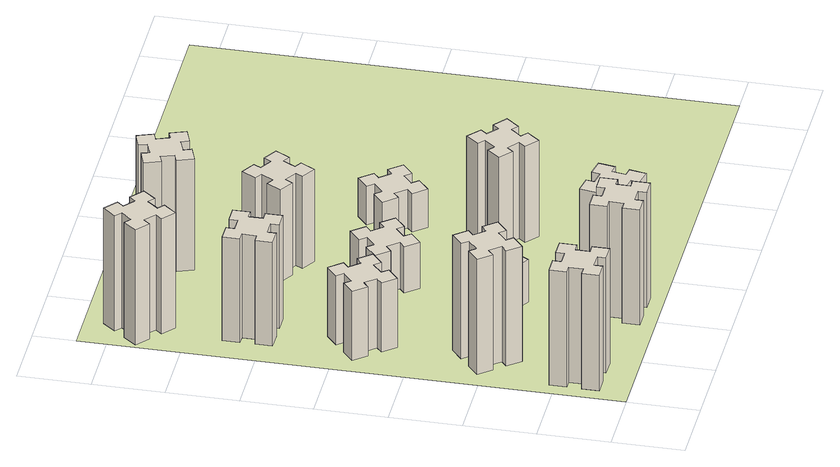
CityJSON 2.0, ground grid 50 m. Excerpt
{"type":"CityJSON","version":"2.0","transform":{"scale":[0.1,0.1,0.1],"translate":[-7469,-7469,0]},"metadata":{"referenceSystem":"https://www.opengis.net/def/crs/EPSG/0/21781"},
"CityObjects":{
"building1":{"type":"Building","attributes":{"class":"1000","function":"1000","usage":"1000","yearOfConstruction":2016,"roofType":"1000","measuredHeight":90,"storeysAboveGround":30,"storeysBelowGround":0},"geometry":[{"type":"Solid","lod":"1","boundaries":[[[[0,1,2,3,4,5,6,7,8,9,10,11,12,13,14,15,16,17,18,19]],[[17,16,20,21]],[[16,15,22,20]],[[15,14,23,22]],[[14,13,24,23]],[[13,12,25,24]],[[12,11,26,25]],[[11,10,27,26]],[[10,9,28,27]],[[9,8,29,28]],[[8,7,30,29]],[[7,6,31,30]],[[6,5,32,31]],[[5,4,33,32]],[[4,3,34,33]],[[3,2,35,34]],[[2,1,36,35]],[[1,0,37,36]],[[0,19,38,37]],[[19,18,39,38]],[[18,17,21,39]],[[24,25,26,27,28,29,30,31,32,33,34,35,36,37,38,39,21,20,22,23]]]]}]},
"building2":{"type":"Building","attributes":{"class":"1000","function":"1000","usage":"1000","yearOfConstruction":2016,"roofType":"1000","measuredHeight":90,"storeysAboveGround":30,"storeysBelowGround":0},"geometry":[{"type":"Solid","lod":"1","boundaries":[[[[40,41,42,43,44,45,46,47,48,49,50,51,52,53,54,55,56,57,58,59]],[[57,56,60,61]],[[56,55,62,60]],[[55,54,63,62]],[[54,53,64,63]],[[53,52,65,64]],[[52,51,66,65]],[[51,50,67,66]],[[50,49,68,67]],[[49,48,69,68]],[[48,47,70,69]],[[47,46,71,70]],[[46,45,72,71]],[[45,44,73,72]],[[44,43,74,73]],[[43,42,75,74]],[[42,41,76,75]],[[41,40,77,76]],[[40,59,78,77]],[[59,58,79,78]],[[58,57,61,79]],[[64,65,66,67,68,69,70,71,72,73,74,75,76,77,78,79,61,60,62,63]]]]}]},
"building3":{"type":"Building","attributes":{"class":"1000","function":"1000","usage":"1000","yearOfConstruction":2016,"roofType":"1000","measuredHeight":54,"storeysAboveGround":30,"storeysBelowGround":0},"geometry":[{"type":"Solid","lod":"1","boundaries":[[[[80,81,82,83,84,85,86,87,88,89,90,91,92,93,94,95,96,97,98,99]],[[97,96,100,101]],[[96,95,102,100]],[[95,94,103,102]],[[94,93,104,103]],[[93,92,105,104]],[[92,91,106,105]],[[91,90,107,106]],[[90,89,108,107]],[[89,88,109,108]],[[88,87,110,109]],[[87,86,111,110]],[[86,85,112,111]],[[85,84,113,112]],[[84,83,114,113]],[[83,82,115,114]],[[82,81,116,115]],[[81,80,117,116]],[[80,99,118,117]],[[99,98,119,118]],[[98,97,101,119]],[[104,105,106,107,108,109,110,111,112,113,114,115,116,117,118,119,101,100,102,103]]]]}]},
"building4":{"type":"Building","attributes":{"class":"1000","function":"1000","usage":"1000","yearOfConstruction":2016,"roofType":"1000","measuredHeight":81,"storeysAboveGround":30,"storeysBelowGround":0},"geometry":[{"type":"Solid","lod":"1","boundaries":[[[[120,121,122,123,124,125,126,127,128,129,130,131,132,133,134,135,136,137,138,139]],[[137,136,140,141]],[[136,135,142,140]],[[135,134,143,142]],[[134,133,144,143]],[[133,132,145,144]],[[132,131,146,145]],[[131,130,147,146]],[[130,129,148,147]],[[129,128,149,148]],[[128,127,150,149]],[[127,126,151,150]],[[126,125,152,151]],[[125,124,153,152]],[[124,123,154,153]],[[123,122,155,154]],[[122,121,156,155]],[[121,120,157,156]],[[120,139,158,157]],[[139,138,159,158]],[[138,137,141,159]],[[144,145,146,147,148,149,150,151,152,153,154,155,156,157,158,159,141,140,142,143]]]]}]},
"building5":{"type":"Building","attributes":{"class":"1000","function":"1000","usage":"1000","yearOfConstruction":2016,"roofType":"1000","measuredHeight":90,"storeysAboveGround":30,"storeysBelowGround":0},"geometry":[{"type":"Solid","lod":"1","boundaries":[[[[160,161,162,163,164,165,166,167,168,169,170,171,172,173,174,175,176,177,178,179]],[[177,176,180,181]],[[176,175,182,180]],[[175,174,183,182]],[[174,173,184,183]],[[173,172,185,184]],[[172,171,186,185]],[[171,170,187,186]],[[170,169,188,187]],[[169,168,189,188]],[[168,167,190,189]],[[167,166,191,190]],[[166,165,192,191]],[[165,164,193,192]],[[164,163,194,193]],[[163,162,195,194]],[[162,161,196,195]],[[161,160,197,196]],[[160,179,198,197]],[[179,178,199,198]],[[178,177,181,199]],[[184,185,186,187,188,189,190,191,192,193,194,195,196,197,198,199,181,180,182,183]]]]}]},
"building6":{"type":"Building","attributes":{"class":"1000","function":"1000","usage":"1000","yearOfConstruction":2016,"roofType":"1000","measuredHeight":90,"storeysAboveGround":30,"storeysBelowGround":0},"geometry":[{"type":"Solid","lod":"1","boundaries":[[[[200,201,202,203,204,205,206,207,208,209,210,211,212,213,214,215,216,217,218,219]],[[217,216,220,221]],[[216,215,222,220]],[[215,214,223,222]],[[214,213,224,223]],[[213,212,225,224]],[[212,211,226,225]],[[211,210,227,226]],[[210,209,228,227]],[[209,208,229,228]],[[208,207,230,229]],[[207,206,231,230]],[[206,205,232,231]],[[205,204,233,232]],[[204,203,234,233]],[[203,202,235,234]],[[202,201,236,235]],[[201,200,237,236]],[[200,219,238,237]],[[219,218,239,238]],[[218,217,221,239]],[[224,225,226,227,228,229,230,231,232,233,234,235,236,237,238,239,221,220,222,223]]]]}]},
"building7":{"type":"Building","attributes":{"class":"1000","function":"1000","usage":"1000","yearOfConstruction":2016,"roofType":"1000","measuredHeight":33,"storeysAboveGround":30,"storeysBelowGround":0},"geometry":[{"type":"Solid","lod":"1","boundaries":[[[[240,241,242,243,244,245,246,247,248,249,250,251,252,253,254,255,256,257,258,259]],[[257,256,260,261]],[[256,255,262,260]],[[255,254,263,262]],[[254,253,264,263]],[[253,252,265,264]],[[252,251,266,265]],[[251,250,267,266]],[[250,249,268,267]],[[249,248,269,268]],[[248,247,270,269]],[[247,246,271,270]],[[246,245,272,271]],[[245,244,273,272]],[[244,243,274,273]],[[243,242,275,274]],[[242,241,276,275]],[[241,240,277,276]],[[240,259,278,277]],[[259,258,279,278]],[[258,257,261,279]],[[264,265,266,267,268,269,270,271,272,273,274,275,276,277,278,279,261,260,262,263]]]]}]},
"building8":{"type":"Building","attributes":{"class":"1000","function":"1000","usage":"1000","yearOfConstruction":2016,"roofType":"1000","measuredHeight":36,"storeysAboveGround":30,"storeysBelowGround":0},"geometry":[{"type":"Solid","lod":"1","boundaries":[[[[280,281,282,283,284,285,286,287,288,289,290,291,292,293,294,295,296,297,298,299]],[[297,296,300,301]],[[296,295,302,300]],[[295,294,303,302]],[[294,293,304,303]],[[293,292,305,304]],[[292,291,306,305]],[[291,290,307,306]],[[290,289,308,307]],[[289,288,309,308]],[[288,287,310,309]],[[287,286,311,310]],[[286,285,312,311]],[[285,284,313,312]],[[284,283,314,313]],[[283,282,315,314]],[[282,281,316,315]],[[281,280,317,316]],[[280,299,318,317]],[[299,298,319,318]],[[298,297,301,319]],[[304,305,306,307,308,309,310,311,312,313,314,315,316,317,318,319,301,300,302,303]]]]}]},
"building9":{"type":"Building","attributes":{"class":"1000","function":"1000","usage":"1000","yearOfConstruction":2016,"roofType":"1000","measuredHeight":72,"storeysAboveGround":30,"storeysBelowGround":0},"geometry":[{"type":"Solid","lod":"1","boundaries":[[[[320,321,322,323,324,325,326,327,328,329,330,331,332,333,334,335,336,337,338,339]],[[337,336,340,341]],[[336,335,342,340]],[[335,334,343,342]],[[334,333,344,343]],[[333,332,345,344]],[[332,331,346,345]],[[331,330,347,346]],[[330,329,348,347]],[[329,328,349,348]],[[328,327,350,349]],[[327,326,351,350]],[[326,325,352,351]],[[325,324,353,352]],[[324,323,354,353]],[[323,322,355,354]],[[322,321,356,355]],[[321,320,357,356]],[[320,339,358,357]],[[339,338,359,358]],[[338,337,341,359]],[[344,345,346,347,348,349,350,351,352,353,354,355,356,357,358,359,341,340,342,343]]]]}]},
"building10":{"type":"Building","attributes":{"class":"1000","function":"1000","usage":"1000","yearOfConstruction":2016,"roofType":"1000","measuredHeight":51,"storeysAboveGround":30,"storeysBelowGround":0},"geometry":[{"type":"Solid","lod":"1","boundaries":[[[[360,361,362,363,364,365,366,367,368,369,370,371,372,373,374,375,376,377,378,379]],[[377,376,380,381]],[[376,375,382,380]],[[375,374,383,382]],[[374,373,384,383]],[[373,372,385,384]],[[372,371,386,385]],[[371,370,387,386]],[[370,369,388,387]],[[369,368,389,388]],[[368,367,390,389]],[[367,366,391,390]],[[366,365,392,391]],[[365,364,393,392]],[[364,363,394,393]],[[363,362,395,394]],[[362,361,396,395]],[[361,360,397,396]],[[360,379,398,397]],[[379,378,399,398]],[[378,377,381,399]],[[384,385,386,387,388,389,390,391,392,393,394,395,396,397,398,399,381,380,382,383]]]]}]},
"building11":{"type":"Building","attributes":{"class":"1000","function":"1000","usage":"1000","yearOfConstruction":2016,"roofType":"1000","measuredHeight":87,"storeysAboveGround":30,"storeysBelowGround":0},"geometry":[{"type":"Solid","lod":"1","boundaries":[[[[400,401,402,403,404,405,406,407,408,409,410,411,412,413,414,415,416,417,418,419]],[[417,416,420,421]],[[416,415,422,420]],[[415,414,423,422]],[[414,413,424,423]],[[413,412,425,424]],[[412,411,426,425]],[[411,410,427,426]],[[410,409,428,427]],[[409,408,429,428]],[[408,407,430,429]],[[407,406,431,430]],[[406,405,432,431]],[[405,404,433,432]],[[404,403,434,433]],[[403,402,435,434]],[[402,401,436,435]],[[401,400,437,436]],[[400,419,438,437]],[[419,418,439,438]],[[418,417,421,439]],[[424,425,426,427,428,429,430,431,432,433,434,435,436,437,438,439,421,420,422,423]]]]}]},
"building12":{"type":"Building","attributes":{"class":"1000","function":"1000","usage":"1000","yearOfConstruction":2016,"roofType":"1000","measuredHeight":75,"storeysAboveGround":30,"storeysBelowGround":0},"geometry":[{"type":"Solid","lod":"1","boundaries":[[[[440,441,442,443,444,445,446,447,448,449,450,451,452,453,454,455,456,457,458,459]],[[457,456,460,461]],[[456,455,462,460]],[[455,454,463,462]],[[454,453,464,463]],[[453,452,465,464]],[[452,451,466,465]],[[451,450,467,466]],[[450,449,468,467]],[[449,448,469,468]],[[448,447,470,469]],[[447,446,471,470]],[[446,445,472,471]],[[445,444,473,472]],[[444,443,474,473]],[[443,442,475,474]],[[442,441,476,475]],[[441,440,477,476]],[[440,459,478,477]],[[459,458,479,478]],[[458,457,461,479]],[[464,465,466,467,468,469,470,471,472,473,474,475,476,477,478,479,461,460,462,463]]]]}]},
"building13":{"type":"Building","attributes":{"class":"1000","function":"1000","usage":"1000","yearOfConstruction":2016,"roofType":"1000","measuredHeight":30,"storeysAboveGround":30,"storeysBelowGround":0},"geometry":[{"type":"Solid","lod":"1","boundaries":[[[[480,481,482,483,484,485,486,487,488,489,490,491,492,493,494,495,496,497,498,499]],[[497,496,500,501]],[[496,495,502,500]],[[495,494,503,502]],[[494,493,504,503]],[[493,492,505,504]],[[492,491,506,505]],[[491,490,507,506]],[[490,489,508,507]],[[489,488,509,508]],[[488,487,510,509]],[[487,486,511,510]],[[486,485,512,511]],[[485,484,513,512]],[[484,483,514,513]],[[483,482,515,514]],[[482,481,516,515]],[[481,480,517,516]],[[480,499,518,517]],[[499,498,519,518]],[[498,497,501,519]],[[504,505,506,507,508,509,510,511,512,513,514,515,516,517,518,519,501,500,502,503]]]]}]},
"landuse1":{"type":"LandUse","attributes":{"name":"plot1","function":"1010"},"geometry":[{"type":"MultiSurface","lod":"1","boundaries":[[[520,521,522,523]]]}]}
},
"vertices":[
[165,425,0],[165,325,0],[105,325,0],[105,205,0],[225,205,0],[225,265,0],[325,265,0],[325,205,0],[445,205,0],[445,325,0],[385,325,0],[385,425,0],[445,425,0],[445,545,0],[325,545,0],[325,485,0],[225,485,0],[225,545,0],[105,545,0],[105,425,0],[225,485,900],[225,545,900],[325,485,900],[325,545,900],[445,545,900],[445,425,900],[385,425,900],[385,325,900],[445,325,900],[445,205,900],[325,205,900],[325,265,900],[225,265,900],[225,205,900],[105,205,900],[105,325,900],[165,325,900],[165,425,900],[105,425,900],[105,545,900],
[492,1048,0],[427,1124,0],[473,1163,0],[396,1255,0],[304,1178,0],[343,1132,0],[266,1067,0],[228,1113,0],[136,1036,0],[213,944,0],[259,983,0],[323,906,0],[277,868,0],[354,776,0],[446,853,0],[408,899,0],[484,963,0],[523,917,0],[615,994,0],[538,1086,0],[484,963,900],[523,917,900],[408,899,900],[446,853,900],[354,776,900],[277,868,900],[323,906,900],[259,983,900],[213,944,900],[136,1036,900],[228,1113,900],[266,1067,900],[343,1132,900],[304,1178,900],[396,1255,900],[473,1163,900],[427,1124,900],[492,1048,900],[538,1086,900],[615,994,900],
[492,1888,0],[427,1964,0],[473,2003,0],[396,2095,0],[304,2018,0],[343,1972,0],[266,1907,0],[228,1953,0],[136,1876,0],[213,1784,0],[259,1823,0],[323,1746,0],[277,1708,0],[354,1616,0],[446,1693,0],[408,1739,0],[484,1803,0],[523,1757,0],[615,1834,0],[538,1926,0],[484,1803,540],[523,1757,540],[408,1739,540],[446,1693,540],[354,1616,540],[277,1708,540],[323,1746,540],[259,1823,540],[213,1784,540],[136,1876,540],[228,1953,540],[266,1907,540],[343,1972,540],[304,2018,540],[396,2095,540],[473,2003,540],[427,1964,540],[492,1888,540],[538,1926,540],[615,1834,540],
[485,2545,0],[485,2645,0],[545,2645,0],[545,2765,0],[425,2765,0],[425,2705,0],[325,2705,0],[325,2765,0],[205,2765,0],[205,2645,0],[265,2645,0],[265,2545,0],[205,2545,0],[205,2425,0],[325,2425,0],[325,2485,0],[425,2485,0],[425,2425,0],[545,2425,0],[545,2545,0],[425,2485,810],[425,2425,810],[325,2485,810],[325,2425,810],[205,2425,810],[205,2545,810],[265,2545,810],[265,2645,810],[205,2645,810],[205,2765,810],[325,2765,810],[325,2705,810],[425,2705,810],[425,2765,810],[545,2765,810],[545,2645,810],[485,2645,810],[485,2545,810],[545,2545,810],[545,2425,810],
[1225,225,0],[1225,325,0],[1285,325,0],[1285,445,0],[1165,445,0],[1165,385,0],[1065,385,0],[1065,445,0],[945,445,0],[945,325,0],[1005,325,0],[1005,225,0],[945,225,0],[945,105,0],[1065,105,0],[1065,165,0],[1165,165,0],[1165,105,0],[1285,105,0],[1285,225,0],[1165,165,900],[1165,105,900],[1065,165,900],[1065,105,900],[945,105,900],[945,225,900],[1005,225,900],[1005,325,900],[945,325,900],[945,445,900],[1065,445,900],[1065,385,900],[1165,385,900],[1165,445,900],[1285,445,900],[1285,325,900],[1225,325,900],[1225,225,900],[1285,225,900],[1285,105,900],
[384,3387,0],[308,3452,0],[346,3498,0],[254,3575,0],[177,3483,0],[223,3444,0],[159,3368,0],[113,3406,0],[36,3314,0],[128,3237,0],[166,3283,0],[243,3219,0],[204,3173,0],[296,3096,0],[373,3188,0],[327,3226,0],[392,3303,0],[438,3264,0],[515,3356,0],[423,3433,0],[392,3303,900],[438,3264,900],[327,3226,900],[373,3188,900],[296,3096,900],[204,3173,900],[243,3219,900],[166,3283,900],[128,3237,900],[36,3314,900],[113,3406,900],[159,3368,900],[223,3444,900],[177,3483,900],[254,3575,900],[346,3498,900],[308,3452,900],[384,3387,900],[423,3433,900],[515,3356,900],
[1086,1017,0],[1136,1104,0],[1188,1074,0],[1248,1178,0],[1144,1238,0],[1114,1186,0],[1027,1236,0],[1057,1288,0],[953,1348,0],[893,1244,0],[945,1214,0],[895,1127,0],[843,1157,0],[783,1053,0],[887,993,0],[917,1045,0],[1004,995,0],[974,943,0],[1078,883,0],[1138,987,0],[1004,995,330],[974,943,330],[917,1045,330],[887,993,330],[783,1053,330],[843,1157,330],[895,1127,330],[945,1214,330],[893,1244,330],[953,1348,330],[1057,1288,330],[1027,1236,330],[1114,1186,330],[1144,1238,330],[1248,1178,330],[1188,1074,330],[1136,1104,330],[1086,1017,330],[1138,987,330],[1078,883,330],
[1083,1972,0],[1006,1907,0],[968,1953,0],[876,1876,0],[953,1784,0],[999,1823,0],[1063,1746,0],[1017,1708,0],[1094,1616,0],[1186,1693,0],[1148,1739,0],[1224,1803,0],[1263,1757,0],[1355,1834,0],[1278,1926,0],[1232,1888,0],[1167,1964,0],[1213,2003,0],[1136,2095,0],[1044,2018,0],[1167,1964,360],[1213,2003,360],[1232,1888,360],[1278,1926,360],[1355,1834,360],[1263,1757,360],[1224,1803,360],[1148,1739,360],[1186,1693,360],[1094,1616,360],[1017,1708,360],[1063,1746,360],[999,1823,360],[953,1784,360],[876,1876,360],[968,1953,360],[1006,1907,360],[1083,1972,360],[1044,2018,360],[1136,2095,360],
[1314,2666,0],[1227,2716,0],[1257,2768,0],[1153,2828,0],[1093,2724,0],[1145,2694,0],[1095,2607,0],[1043,2637,0],[983,2533,0],[1087,2473,0],[1117,2525,0],[1204,2475,0],[1174,2423,0],[1278,2363,0],[1338,2467,0],[1286,2497,0],[1336,2584,0],[1388,2554,0],[1448,2658,0],[1344,2718,0],[1336,2584,720],[1388,2554,720],[1286,2497,720],[1338,2467,720],[1278,2363,720],[1174,2423,720],[1204,2475,720],[1117,2525,720],[1087,2473,720],[983,2533,720],[1043,2637,720],[1095,2607,720],[1145,2694,720],[1093,2724,720],[1153,2828,720],[1257,2768,720],[1227,2716,720],[1314,2666,720],[1344,2718,720],[1448,2658,720],
[1756,544,0],[1738,445,0],[1679,456,0],[1658,337,0],[1777,317,0],[1787,376,0],[1885,358,0],[1875,299,0],[1993,278,0],[2014,397,0],[1955,407,0],[1972,505,0],[2031,495,0],[2052,613,0],[1934,634,0],[1924,575,0],[1825,592,0],[1836,651,0],[1717,672,0],[1697,554,0],[1825,592,510],[1836,651,510],[1924,575,510],[1934,634,510],[2052,613,510],[2031,495,510],[1972,505,510],[1955,407,510],[2014,397,510],[1993,278,510],[1875,299,510],[1885,358,510],[1787,376,510],[1777,317,510],[1658,337,510],[1679,456,510],[1738,445,510],[1756,544,510],[1697,554,510],[1717,672,510],
[1125,3456,0],[1031,3422,0],[1010,3478,0],[897,3437,0],[939,3324,0],[995,3345,0],[1029,3251,0],[973,3230,0],[1014,3117,0],[1127,3159,0],[1106,3215,0],[1200,3249,0],[1220,3193,0],[1333,3234,0],[1292,3347,0],[1236,3326,0],[1202,3420,0],[1258,3440,0],[1217,3553,0],[1104,3512,0],[1202,3420,870],[1258,3440,870],[1236,3326,870],[1292,3347,870],[1333,3234,870],[1220,3193,870],[1200,3249,870],[1106,3215,870],[1127,3159,870],[1014,3117,870],[973,3230,870],[1029,3251,870],[995,3345,870],[939,3324,870],[897,3437,870],[1010,3478,870],[1031,3422,870],[1125,3456,870],[1104,3512,870],[1217,3553,870],
[1803,1324,0],[1739,1248,0],[1693,1286,0],[1616,1194,0],[1708,1117,0],[1746,1163,0],[1823,1099,0],[1784,1053,0],[1876,976,0],[1953,1068,0],[1907,1106,0],[1972,1183,0],[2018,1144,0],[2095,1236,0],[2003,1313,0],[1964,1267,0],[1888,1332,0],[1926,1378,0],[1834,1455,0],[1757,1363,0],[1888,1332,750],[1926,1378,750],[1964,1267,750],[2003,1313,750],[2095,1236,750],[2018,1144,750],[1972,1183,750],[1907,1106,750],[1953,1068,750],[1876,976,750],[1784,1053,750],[1823,1099,750],[1746,1163,750],[1708,1117,750],[1616,1194,750],[1693,1286,750],[1739,1248,750],[1803,1324,750],[1757,1363,750],[1834,1455,750],
[1972,1988,0],[1907,2064,0],[1953,2103,0],[1876,2195,0],[1784,2118,0],[1823,2072,0],[1746,2007,0],[1708,2053,0],[1616,1976,0],[1693,1884,0],[1739,1923,0],[1803,1846,0],[1757,1808,0],[1834,1716,0],[1926,1793,0],[1888,1839,0],[1964,1903,0],[2003,1857,0],[2095,1934,0],[2018,2026,0],[1964,1903,300],[2003,1857,300],[1888,1839,300],[1926,1793,300],[1834,1716,300],[1757,1808,300],[1803,1846,300],[1739,1923,300],[1693,1884,300],[1616,1976,300],[1708,2053,300],[1746,2007,300],[1823,2072,300],[1784,2118,300],[1876,2195,300],[1953,2103,300],[1907,2064,300],[1972,1988,300],[2018,2026,300],[2095,1934,300],
[5,3705,0],[3705,3705,0],[3705,5,0],[5,5,0]
]}
